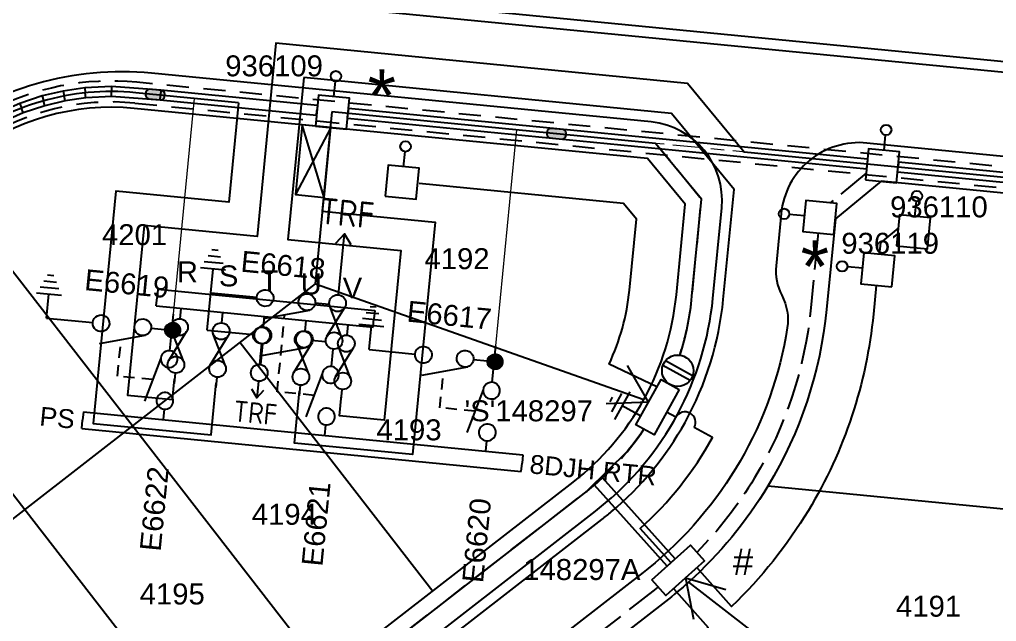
# Model space of a CAD drawing. Header units: metres. Extents: x 292331 to 292798, y 6234101 to 6234674.
# Drawn here: x 292516.1 to 292609.4, y 6234527.4 to 6234584.8 of the extents above; entities that cross this region are included whole.
import ezdxf
from ezdxf.enums import TextEntityAlignment as Align

# ---------------------------------------------------------------- set-up
doc = ezdxf.new("R2010")
doc.units = ezdxf.units.M
doc.header["$LTSCALE"] = 0.7
for name, pattern in [('A', [0]), ('Cable Exist OH', [1, 1, 0]), ('Cable Exist UG', [8.2, 4, -1.2, 1.8, -1.2]), ('CENTERX2', [101.6, 63.5, -12.7, 12.7, -12.7]), ('Dash', [5, 3, -2]), ('IE Trench LV', [6.5, 5, -1.5])]:
    doc.linetypes.add(name, pattern=pattern)
doc.layers.get('0').update_dxf_attribs({"color": 6})
for name, color, linetype in [('_User Miscellaneous1', 3, 'Continuous'), ('_User Miscellaneous4', 7, 'Continuous'), ('_User Miscellaneous7', 150, 'Continuous'), ('_User Miscellaneous8', 7, 'Continuous'), ('_User_HV_Exist', 7, 'Continuous'), ('Cadastre Developer_SP_NEW', 4, 'Continuous'), ('Cadastre Easements_SP_EXT', 4, 'Continuous'), ('Cadastre Roads_SP_NEW', 8, 'Continuous'), ('Duct_SP_NEW', 2, 'Continuous'), ('Equip_HV_NEW', 1, 'Continuous'), ('Equip_LV_MOD', 5, 'Continuous'), ('Equip_LV_NEW', 5, 'Continuous'), ('Equip_SP_HV_NEW', 7, 'Continuous'), ('Mains_HV_NEW_U97', 2, 'Continuous'), ('Mains_LV_NEW_R6', 2, 'Continuous'), ('Mains_LV_NEW_R94', 2, 'Continuous'), ('Mains_LV_NEW_T84', 2, 'Continuous'), ('Services_SP_NEW_UG', 2, 'Continuous'), ('Sub_LV_EXT', 5, 'Continuous'), ('Sub_SP_NEW', 2, 'Continuous'), ('SupportsUG_SP_LV_NEW', 2, 'Continuous'), ('SupportsUG_SP_LV_SL_NEW', 2, 'Continuous'), ('Trench_SP_NEW', 2, 'Continuous'), ('UG_Details_SP_MISC', 7, 'Continuous')]:
    doc.layers.add(name, color=color, linetype=linetype)
doc.layers.add('_User Miscellaneous5', color=7, linetype='Continuous', lineweight=35)
doc.layers.add('_User Notes', color=7, linetype='Continuous', plot=False)
doc.styles.add('ARIAL', font='arial.ttf', dxfattribs={"height": 2})
doc.styles.add('iecARIAL', font='arial.ttf', dxfattribs={"height": 2})
doc.styles.add('IESYMBOL1', font='isocp.shx')
doc.styles.add('POLE_LABEL', font='arial.ttf')
doc.styles.add('SL_LABEL', font='arial.ttf')
doc.styles.get("Standard").update_dxf_attribs({"font": 'arial.ttf'})
doc.styles.add('style1', font='iso3098b.shx')
doc.styles.add('SWG_LABEL', font='arial.ttf')
doc.styles.add('SWITCH_LABEL', font='arial.ttf', dxfattribs={"height": 2.5})
doc.linetypes.add('Cable 1', pattern='A,10,-0.1,["//",style1,S=2.5,R=0,X=0.35,Y=-1.25],-5', length=15.1)
doc.linetypes.add('Cable New UG', pattern='A,8,-1,["x",style1,S=3.5,R=0,X=0.35,Y=-1],-3.5', length=12.5)
doc.linetypes.add('Cable Z', pattern='A,8,-1,["Z",Standard,S=2.5,R=0,X=0.35,Y=-1.25],-3.5', length=12.5)

# ---------------------------------------------------------------- blocks, each defined once
blk = doc.blocks.new('*U115')
at = {"layer": '_User Miscellaneous7', "lineweight": -3}
blk.add_lwpolyline([(3.541, -3.027), (3.541, -1.577)], dxfattribs=at)
blk.add_lwpolyline([(2.056, -5.997), (5.026, -5.997), (5.026, -3.027), (2.056, -3.027)], close=True, dxfattribs=at)
blk.add_circle((3.541, -1.077), 0.5, dxfattribs=at)
at = {"layer": '_User Miscellaneous8', "color": 2, "lineweight": -3}
blk.add_lwpolyline([(-1.485, 0), (1.485, 0), (1.485, 2.97), (-1.485, 2.97)], close=True, dxfattribs=at)
at = {"style": 'POLE_LABEL', "flags": 9}
blk.add_attdef('STRUCTURE_PLANT_NUMBER', text='', height=0.2, dxfattribs=at).set_placement((1.641, 1.727), align=Align.MIDDLE_LEFT)
for tag, flags, p in [('STREET_CODE', 9, (1.641, 1.485)), ('OWNED_BY', 9, (1.641, 1.085)), ('OPERATED_BY', 9, (1.641, 0.885)), ('COLUMN_TYPE', 9, (1.641, 1.285)), ('STATE', 9, (1.641, 0.485)), ('USAGE', 9, (1.641, 0.285)), ('MAINTAINED_BY', 9, (1.641, 0.685)), ('LEGEND', 9, (1.641, 0.085)), ('SUBURB', 9, (1.641, -0.315)), ('STREETNAME', 9, (1.641, -0.515)), ('PARENT', 9, (1.641, -0.115)), ('LOCATION', 9, (1.641, -0.715)), ('NOTES', 9, (1.641, -0.915)), ('Z', 1, (1.641, -1.315)), ('LABEL_ALIGNMENT', 9, (1.641, -1.115))]:
    blk.add_attdef(tag, text='', height=0.2, dxfattribs=dict(flags=flags)).set_placement(p, align=Align.MIDDLE_LEFT)
at = {"layer": '_User Miscellaneous5', "style": 'ARIAL', "flags": 8}
blk.add_attdef('ASSET_NUM', text='', height=2, dxfattribs=at).set_placement((2, 3.485), align=Align.MIDDLE_LEFT)
blk = doc.blocks.new('*U80')
at = {"layer": '_User Miscellaneous8', "color": 2}
blk.add_line((0, 0), (0, 1.45), dxfattribs=at)
blk.add_circle((0, 1.95), 0.5, dxfattribs=at)
for tag, p, flags in [('Z', (0, 0), 1), ('OPERATED_BY', (0, -9.607), 9)]:
    blk.add_attdef(tag, p, '', height=0.2, dxfattribs=dict(flags=flags))
at = {"style": 'SL_LABEL', "flags": 9}
blk.add_attdef('STREET_CODE', text='', height=0.2, dxfattribs=at).set_placement((0, -0.2), align=Align.MIDDLE_LEFT)
at = {"flags": 9}
for tag, p in [('CONSTRUCTED_VOLTAGE', (0, -0.4)), ('CONTROL_TYPE', (0, -0.6)), ('LANTERN_PURPOSE', (0, -0.8)), ('LANTERN_TYPE', (0, -1)), ('OPERATING_VOLTAGE', (0, -1.4)), ('ORIENTATION', (0, -1.6)), ('OWNED_BY', (0, -1.8)), ('NO_PHASES', (0, -1.2)), ('STATE', (0, -2)), ('CEXIST', (0, -2.4)), ('CNEW', (0, -2.6)), ('CNUMBER', (0, -2.8)), ('USAGE', (0, -2.2)), ('CREMOVE', (0, -3)), ('CREPLACE', (0, -3.2)), ('LKINGHEIGHT', (0, -3.4)), ('LBRACKET', (0, -3.6)), ('LBRACKETVOCAB', (0, -3.8)), ('LCATEGORY', (0, -4)), ('LCHARGE1', (0, -4.2)), ('LCHARGE1PERCENT', (0, -4.4)), ('LCHARGE2', (0, -4.6)), ('LCHARGE2PERCENT', (0, -4.8)), ('LCHARGE3', (0, -5)), ('LCHARGE3PERCENT', (0, -5.2)), ('LEXIST', (0, -5.4)), ('LLAMP', (0, -5.6)), ('LLAMPVOCAB', (0, -5.8)), ('LMAST', (0, -6)), ('LMASTVOCAB', (0, -6.2)), ('LNEW', (0, -6.4)), ('LANTNUMBER', (0, -6.6)), ('LOUTREACH', (0, -7)), ('LOUTREACHVOCAB', (0, -7.2)), ('LRATECODE', (0, -7.4)), ('LREMOVE', (0, -7.6)), ('LREPLACE', (0, -7.8)), ('LTYPE', (0, -8)), ('LTYPEVOCAB', (0, -8.2)), ('LEGEND', (0, -8.4)), ('SUBURB', (0, -8.6)), ('STREETNAME', (0, -8.8)), ('LOCATION', (0, -9)), ('NOTES', (0, -9.2)), ('MAINTAINED_BY', (0, -9.863))]:
    blk.add_attdef(tag, text='', height=0.2, dxfattribs=at).set_placement(p, align=Align.MIDDLE_LEFT)
at = {"layer": '_User Notes', "style": 'SL_LABEL', "flags": 8}
blk.add_attdef('ASSET_NUM', text='', height=2.5, dxfattribs=at).set_placement((2, 2), align=Align.MIDDLE_LEFT)
at = {"layer": '_User Notes', "flags": 8}
blk.add_attdef('LNUMBER', text='', height=2.5, dxfattribs=at).set_placement((1.2, -2.8), align=Align.MIDDLE_LEFT)
blk = doc.blocks.new('*U113')
at = {"layer": '_User Miscellaneous7', "lineweight": -3}
blk.add_lwpolyline([(7.265, -3.054), (7.265, -1.604)], dxfattribs=at)
blk.add_lwpolyline([(5.78, -6.024), (8.75, -6.024), (8.75, -3.054), (5.78, -3.054)], close=True, dxfattribs=at)
blk.add_circle((7.265, -1.104), 0.5, dxfattribs=at)
at = {"layer": '_User Miscellaneous8', "color": 2, "lineweight": -3}
blk.add_lwpolyline([(-1.485, 0), (1.485, 0), (1.485, 2.97), (-1.485, 2.97)], close=True, dxfattribs=at)
at = {"style": 'POLE_LABEL', "flags": 9}
blk.add_attdef('STRUCTURE_PLANT_NUMBER', text='', height=0.2, dxfattribs=at).set_placement((1.641, 1.727), align=Align.MIDDLE_LEFT)
for tag, flags, p in [('STREET_CODE', 9, (1.641, 1.485)), ('OWNED_BY', 9, (1.641, 1.085)), ('OPERATED_BY', 9, (1.641, 0.885)), ('COLUMN_TYPE', 9, (1.641, 1.285)), ('STATE', 9, (1.641, 0.485)), ('USAGE', 9, (1.641, 0.285)), ('MAINTAINED_BY', 9, (1.641, 0.685)), ('LEGEND', 9, (1.641, 0.085)), ('SUBURB', 9, (1.641, -0.315)), ('STREETNAME', 9, (1.641, -0.515)), ('PARENT', 9, (1.641, -0.115)), ('LOCATION', 9, (1.641, -0.715)), ('NOTES', 9, (1.641, -0.915)), ('Z', 1, (1.641, -1.315)), ('LABEL_ALIGNMENT', 9, (1.641, -1.115))]:
    blk.add_attdef(tag, text='', height=0.2, dxfattribs=dict(flags=flags)).set_placement(p, align=Align.MIDDLE_LEFT)
at = {"layer": '_User Miscellaneous5', "style": 'ARIAL', "flags": 8}
blk.add_attdef('ASSET_NUM', text='', height=2, dxfattribs=at).set_placement((2, 3.485), align=Align.MIDDLE_LEFT)
blk = doc.blocks.new('*U104')
for p, q in [((-1.6, 0), (-1.6, 42.15)), ((-1.6, 42.15), (-0.8, 42.15)), ((0, 42.15), (-0.8, 42.15)), ((0, 0), (0, 42.15)), ((-1.6, 0), (-0.8, 0)), ((0, 0), (-0.8, 0))]:
    blk.add_line(p, q)
at = {"style": 'ARIAL'}
blk.add_attdef('SWG_TYPE', text='', height=1.8, rotation=90, dxfattribs=at).set_placement((-0.8, 42.895), align=Align.MIDDLE_LEFT)
blk.add_attdef('SUB_TYPE', text='', height=1.8, rotation=90, dxfattribs=at).set_placement((-0.8, -0.757), align=Align.MIDDLE_RIGHT)
blk = doc.blocks.new('*U92')
at = {"layer": 'Services_SP_NEW_UG', "color": 2, "flags": 128}
for points in [[(0, 0), (-2.376, 3.26)], [(0, 0), (1.81, 3.605)]]:
    blk.add_lwpolyline(points, dxfattribs=at)
blk = doc.blocks.new('*U93')
at = {"layer": 'Services_SP_NEW_UG', "color": 2, "flags": 128}
for points in [[(0, 0), (-0.573, -3.993)], [(0, 0), (3.287, -2.338)]]:
    blk.add_lwpolyline(points, dxfattribs=at)
blk = doc.blocks.new('SWG_SIE_ES_NEW')
for p, q in [((-6.103, 0.747), (-1.804, 1.966)), ((2.223, -2.29), (4.623, -2.285)), ((2.524, -2.89), (4.324, -2.886)), ((2.826, -3.489), (4.026, -3.486)), ((3.127, -4.088), (3.727, -4.087))]:
    blk.add_line(p, q)
at = {"const_width": 0.8, "flags": 128}
blk.add_lwpolyline([(-9.091, -0.021, 1), (-8.291, -0.021, 1)], format="xyb", close=True, dxfattribs=at)
for points in [[(-5.789, -0.821, -1), (-5.793, 0.779, -1)], [(-1.789, -0.813, -1), (-1.793, 0.787, -1)]]:
    blk.add_lwpolyline(points, format="xyb", close=True)
for points in [[(-6.591, -0.023), (-7.891, -0.023)], [(3.423, -0.012), (-0.991, -0.012)], [(3.423, -0.012), (3.423, -2.288)]]:
    blk.add_lwpolyline(points)
at = {"flags": 1}
blk.add_attdef('Z', (0, 0), '', height=0.2, dxfattribs=at)
at = {"style": 'SWITCH_LABEL', "flags": 9}
blk.add_attdef('STREET_CODE', text='', height=0.2, dxfattribs=at).set_placement((0, -0.2), align=Align.MIDDLE_LEFT)
at = {"flags": 9}
for tag, p in [('ORIENTATION', (0, -0.4)), ('SUBURB', (0, -1)), ('USAGE', (0, -0.8)), ('PARENT', (0, -0.6)), ('STREETNAME', (0, -1.2)), ('LOCATION', (0, -1.4)), ('NOTES', (0, -1.6))]:
    blk.add_attdef(tag, text='', height=0.2, dxfattribs=at).set_placement(p, align=Align.MIDDLE_LEFT)
at = {"style": 'ARIAL', "flags": 8}
blk.add_attdef('ASSET_NUM', text='', height=2, dxfattribs=at).set_placement((-1.812, -3.151), align=Align.MIDDLE_CENTER)
blk = doc.blocks.new('SWG_SIE_TRF_NOES_NEW')
for p, q in [((7.008, 0.801), (2.793, 1.949)), ((14.679, 0), (20.536, -0.004))]:
    blk.add_line(p, q)
for points in [[(2.2, 0.011), (1.2, 0.011)], [(19.536, -0.753), (20.536, -0.004), (19.536, 0.747)], [(7.8, 0), (9.453, 0)]]:
    blk.add_lwpolyline(points)
for points in [[(2.998, -0.79, 1), (3.002, 0.81, 1)], [(6.998, -0.798, 1), (7.002, 0.801, 1)]]:
    blk.add_lwpolyline(points, format="xyb", close=True)
at = {"flags": 1}
blk.add_attdef('Z', (0, 0), '', height=0.2, dxfattribs=at)
at = {"style": 'SWITCH_LABEL', "flags": 9}
blk.add_attdef('STREET_CODE', text='', height=0.2, dxfattribs=at).set_placement((0, -0.2), align=Align.MIDDLE_LEFT)
at = {"flags": 9}
for tag, p in [('ORIENTATION', (0, -0.4)), ('SUBURB', (0, -1)), ('USAGE', (0, -0.8)), ('PARENT', (0, -0.6)), ('STREETNAME', (0, -1.2)), ('LOCATION', (0, -1.4)), ('NOTES', (0, -1.6))]:
    blk.add_attdef(tag, text='', height=0.2, dxfattribs=at).set_placement(p, align=Align.MIDDLE_LEFT)
blk = doc.blocks.new('SWG_FUSE_NEW')
for points in [[(4.04, 0.726), (1.156, -0.717)], [(4.049, -0.707), (1.156, 0.717)]]:
    blk.add_lwpolyline(points)
for centre in [(0.8, 0), (4.4, 0.011)]:
    blk.add_circle(centre, 0.8)
at = {"style": 'SWITCH_LABEL', "flags": 8}
blk.add_attdef('ASSET_NUM', text='', height=2.5, rotation=179.95437, dxfattribs=at).set_placement((-2.4, 0), align=Align.MIDDLE_LEFT)
for tag, p, flags in [('Z', (0, 0), 1), ('ORIENTATION', (0.04, -4.4), 9), ('USAGE', (0.04, -5.4), 9)]:
    blk.add_attdef(tag, p, '', height=0.2, dxfattribs=dict(flags=flags))
at = {"flags": 9}
for tag, p in [('PARENT', (0, -1.6)), ('SUBURB', (0, -2.2)), ('STREETNAME', (0, -2.4))]:
    blk.add_attdef(tag, text='', height=0.2, dxfattribs=at).set_placement(p, align=Align.MIDDLE_LEFT)
blk = doc.blocks.new('*U73')
at = {"linetype": 'CENTERX2'}
blk.add_blockref('SWG_SIE_TRF_NOES_NEW', (0, 0), dxfattribs=at)
at = {"linetype": 'CENTERX2', "rotation": 180}
blk.add_blockref('SWG_FUSE_NEW', (14.679, 0), dxfattribs=at)
at = {"style": 'IESYMBOL1'}
blk.add_text('TRF', height=2.5, rotation=270.01744, dxfattribs=at).set_placement((22.515, -0.055), align=Align.MIDDLE_CENTER)
blk = doc.blocks.new('SWG_SIE_SU_NEW')
blk.add_line((5.808, 0.79), (1.594, 1.938))
at = {"linetype": 'A', "lineweight": 0}
for p, q in [((7.981, 0.347), (7.98, -0.368)), ((8.18, -0.584), (8.181, 0.562)), ((8.381, 0.659), (8.379, -0.682)), ((8.579, -0.712), (8.581, 0.688)), ((8.781, 0.659), (8.779, -0.683)), ((8.98, -0.588), (8.981, 0.564)), ((9.181, 0.351), (9.18, -0.376))]:
    blk.add_line(p, q, dxfattribs=at)
at = {"linetype": 'Dash', "ltscale": 0.5}
blk.add_lwpolyline([(3.701, 1.364), (3.701, 4.733), (7.222, 4.733)], dxfattribs=at)
for points in [[(1, 0), (0, 0)], [(6.6, -0.012), (10.1, -0.012)]]:
    blk.add_lwpolyline(points)
for points in [[(1.798, -0.802, 1), (1.802, 0.798, 1)], [(5.798, -0.81, 1), (5.802, 0.79, 1)]]:
    blk.add_lwpolyline(points, format="xyb", close=True)
at = {"linetype": 'A', "lineweight": 0}
blk.add_circle((8.582, -0.012), 0.7, dxfattribs=at)
at = {"style": 'SWG_LABEL', "flags": 8}
blk.add_attdef('ASSET_NUM', text='', height=2, rotation=179.95437, dxfattribs=at).set_placement((-2.4, 0.012), align=Align.MIDDLE_LEFT)
at = {"flags": 1}
blk.add_attdef('Z', (0, 0), '', height=0.2, dxfattribs=at)
at = {"style": 'SWITCH_LABEL', "flags": 9}
blk.add_attdef('STREET_CODE', text='', height=0.2, dxfattribs=at).set_placement((0, 0), align=Align.MIDDLE_LEFT)
at = {"flags": 9}
for tag, p in [('ORIENTATION', (0, -0.2)), ('SUBURB', (0, -0.8)), ('STREETNAME', (0, -1)), ('USAGE', (0, -0.6)), ('PARENT', (0, -0.4)), ('OPERATED_BY', (-0.009, -1.841)), ('OWNED_BY', (-0.003, -1.619)), ('LOCATION', (0, -1.2)), ('NOTES', (0, -1.4)), ('MAINTAINED_BY', (-0.011, -2.048))]:
    blk.add_attdef(tag, text='', height=0.2, dxfattribs=at).set_placement(p, align=Align.MIDDLE_LEFT)
blk = doc.blocks.new('*U74')
for p, q in [((-6.103, 4.327), (-1.804, 5.547)), ((-6.103, 0.747), (-1.804, 1.966)), ((2.223, -2.29), (4.623, -2.285)), ((2.524, -2.89), (4.324, -2.886)), ((2.826, -3.489), (4.026, -3.486)), ((3.127, -4.088), (3.727, -4.087))]:
    blk.add_line(p, q)
at = {"linetype": 'Dash', "ltscale": 0.5, "flags": 128}
blk.add_lwpolyline([(-7.345, 8.776), (-3.811, 8.776), (-3.791, 1.399)], dxfattribs=at)
for points in [[(-5.789, 2.759, -1), (-5.793, 4.359, -1)], [(-1.789, 2.767, -1), (-1.793, 4.367, -1)], [(-5.789, -0.821, -1), (-5.793, 0.779, -1)], [(-1.789, -0.813, -1), (-1.793, 0.787, -1)]]:
    blk.add_lwpolyline(points, format="xyb", close=True)
for points in [[(-6.591, 3.558), (-7.891, 3.558)], [(3.423, 3.569), (-0.991, 3.569)], [(3.423, 3.569), (3.423, -0.012)], [(-6.591, -0.023), (-7.891, -0.023)], [(3.423, -0.012), (-0.991, -0.012)], [(3.423, -0.012), (3.423, -2.288)]]:
    blk.add_lwpolyline(points)
at = {"flags": 1}
blk.add_attdef('Z', (0, 0), '', height=0.2, dxfattribs=at)
at = {"style": 'SWITCH_LABEL', "flags": 9}
blk.add_attdef('STREET_CODE', text='', height=0.2, dxfattribs=at).set_placement((0, -0.2), align=Align.MIDDLE_LEFT)
at = {"flags": 9}
for tag, p in [('ORIENTATION', (0, -0.4)), ('SUBURB', (0, -1)), ('USAGE', (0, -0.8)), ('PARENT', (0, -0.6)), ('STREETNAME', (0, -1.2)), ('LOCATION', (0, -1.4)), ('NOTES', (0, -1.6))]:
    blk.add_attdef(tag, text='', height=0.2, dxfattribs=at).set_placement(p, align=Align.MIDDLE_LEFT)
at = {"style": 'ARIAL', "flags": 8}
blk.add_attdef('ASSET_NUM', text='', height=2, dxfattribs=at).set_placement((-1.812, -3.151), align=Align.MIDDLE_CENTER)
blk = doc.blocks.new('LV_UG_DFUSE_CLOSED_NEW')
for points in [[(1, 0), (0, 0)], [(5.04, 0.726), (2.156, -0.717)], [(5.049, -0.707), (2.156, 0.717)], [(6.2, 0.013), (7.2, 0.013)]]:
    blk.add_lwpolyline(points)
for centre in [(1.8, 0), (5.4, 0.011)]:
    blk.add_circle(centre, 0.8)
for tag, flags, p in [('ACTUAL_STATUS', 9, (1.5, 0)), ('OPERATED_BY', 9, (1.5, -0.6)), ('OWNED_BY', 9, (1.5, -1)), ('CONSTRUCTED_VOLTAGE', 9, (1.5, -0.2)), ('NO_PHASES', 9, (1.5, -0.4)), ('MAINTAINED_BY', 9, (1.5, -0.8)), ('OPERATING_VOLTAGE', 9, (1.5, -1.2)), ('ORIENTATION', 9, (1.5, -1.4)), ('STATE', 9, (1.5, -1.6)), ('SWITCH_TYPE', 9, (1.5, -1.8)), ('Z', 1, (1.5, -2.4)), ('USAGE', 9, (1.5, -2)), ('NOTES', 9, (1.5, -2.2))]:
    blk.add_attdef(tag, text='', height=0.2, dxfattribs=dict(flags=flags)).set_placement(p, align=Align.MIDDLE_LEFT)
blk = doc.blocks.new('Earth')
for p, q in [((0, -2.044), (0, 0)), ((-1.5, -2.044), (1.5, -2.044)), ((-1, -2.644), (1, -2.644)), ((-0.25, -3.244), (0.25, -3.244))]:
    blk.add_line(p, q)
blk = doc.blocks.new('*U72')
blk.add_wipeout([(-1.056, -0.443), (-1.18, -0.584), (-1.286, -0.739), (-1.371, -0.906), (-1.435, -1.083), (-1.476, -1.266), (-1.493, -1.453), (-1.487, -1.64), (-1.458, -1.826), (-1.406, -2.006), (-1.331, -2.178), (-1.236, -2.339), (-1.121, -2.488), (-0.988, -2.62), (-0.84, -2.735), (-0.679, -2.831), (-0.506, -2.906), (-0.326, -2.958), (-0.141, -2.987), (0.047, -2.993), (0.233, -2.976), (0.416, -2.935), (0.593, -2.871), (0.76, -2.786), (0.915, -2.681), (1.056, -2.557), (1.18, -2.416), (1.286, -2.261), (1.371, -2.094), (1.435, -1.917), (1.476, -1.734), (1.493, -1.547), (1.487, -1.36), (1.458, -1.174), (1.406, -0.994), (1.331, -0.822), (1.236, -0.661), (1.121, -0.512), (0.988, -0.38), (0.84, -0.265), (0.679, -0.169), (0.506, -0.094), (0.326, -0.042), (0.141, -0.013), (-0.047, -0.007), (-0.233, -0.024), (-0.416, -0.065), (-0.593, -0.129), (-0.76, -0.214), (-0.915, -0.319)])
for p, q in [((-1.479, -1.25), (1.479, -1.25)), ((-1.479, -1.75), (1.479, -1.75))]:
    blk.add_line(p, q)
blk.add_circle((0, -1.5), 1.5)
for tag, flags, p in [('ACTUAL_STATUS', 9, (1.5, 0)), ('OPERATING_VOLTAGE', 9, (1.5, -0.6)), ('ORIENTATION', 9, (1.5, -0.8)), ('STATE', 9, (1.5, -1)), ('CONSTRUCTED_VOLTAGE', 9, (1.5, -0.2)), ('NO_PHASES', 9, (1.5, -0.4)), ('SWITCH_TYPE', 9, (1.5, -1.2)), ('OWNED_BY', 9, (1.5, -1.8)), ('USAGE', 9, (1.5, -1.4)), ('NOTES', 9, (1.5, -1.6)), ('TYPE', 9, (1.5, -2.6)), ('Z', 1, (1.5, -2.8)), ('OPERATED_BY', 9, (1.5, -2)), ('MAINTAINED_BY', 9, (1.5, -2.2)), ('NUMBER_OF_PHASES', 9, (1.5, -2.4))]:
    blk.add_attdef(tag, text='', height=0.2, dxfattribs=dict(flags=flags)).set_placement(p, align=Align.MIDDLE_LEFT)
blk = doc.blocks.new('*U114')
at = {"layer": '_User Miscellaneous7', "lineweight": -3}
blk.add_lwpolyline([(-4.44, -3.035), (-4.44, -1.585)], dxfattribs=at)
blk.add_lwpolyline([(-5.925, -6.005), (-2.955, -6.005), (-2.955, -3.035), (-5.925, -3.035)], close=True, dxfattribs=at)
blk.add_circle((-4.44, -1.085), 0.5, dxfattribs=at)
at = {"layer": '_User Miscellaneous8', "color": 2, "lineweight": -3}
blk.add_lwpolyline([(-1.485, 0), (1.485, 0), (1.485, 2.97), (-1.485, 2.97)], close=True, dxfattribs=at)
at = {"style": 'POLE_LABEL', "flags": 9}
blk.add_attdef('STRUCTURE_PLANT_NUMBER', text='', height=0.2, dxfattribs=at).set_placement((1.641, 1.727), align=Align.MIDDLE_LEFT)
for tag, flags, p in [('STREET_CODE', 9, (1.641, 1.485)), ('OWNED_BY', 9, (1.641, 1.085)), ('OPERATED_BY', 9, (1.641, 0.885)), ('COLUMN_TYPE', 9, (1.641, 1.285)), ('STATE', 9, (1.641, 0.485)), ('USAGE', 9, (1.641, 0.285)), ('MAINTAINED_BY', 9, (1.641, 0.685)), ('LEGEND', 9, (1.641, 0.085)), ('SUBURB', 9, (1.641, -0.315)), ('STREETNAME', 9, (1.641, -0.515)), ('PARENT', 9, (1.641, -0.115)), ('LOCATION', 9, (1.641, -0.715)), ('NOTES', 9, (1.641, -0.915)), ('Z', 1, (1.641, -1.315)), ('LABEL_ALIGNMENT', 9, (1.641, -1.115))]:
    blk.add_attdef(tag, text='', height=0.2, dxfattribs=dict(flags=flags)).set_placement(p, align=Align.MIDDLE_LEFT)
at = {"layer": '_User Miscellaneous5', "style": 'ARIAL', "flags": 8}
blk.add_attdef('ASSET_NUM', text='', height=2, dxfattribs=at).set_placement((2, 3.485), align=Align.MIDDLE_LEFT)
blk = doc.blocks.new('*U105')
at = {"lineweight": -3}
blk.add_lwpolyline([(-2.475, 2.49), (2.475, 2.49), (2.475, 0.51), (-2.475, 0.51)], close=True, dxfattribs=at)
for tag, flags, p in [('STREET_CODE', 9, (1.5, 3.5)), ('OWNED_BY', 9, (1.5, 3.3)), ('OPERATED_BY', 9, (1.5, 3.1)), ('STATE', 9, (1.5, 2.7)), ('MAINTAINED_BY', 9, (1.5, 2.9)), ('SUPPORT_TYPE', 9, (1.5, 2.5)), ('USAGE', 9, (1.5, 2.3)), ('LEGEND', 9, (1.5, 2.1)), ('PARENT', 9, (1.5, 1.9)), ('Z', 1, (1.5, 0.9)), ('SUBURB', 9, (1.5, 1.7)), ('STREETNAME', 9, (1.5, 1.5)), ('LOCATION', 9, (1.5, 1.3)), ('NOTES', 9, (1.5, 1.1))]:
    blk.add_attdef(tag, text='', height=0.2, dxfattribs=dict(flags=flags)).set_placement(p, align=Align.MIDDLE_LEFT)
at = {"layer": '_User Miscellaneous4', "style": 'ARIAL', "flags": 8}
blk.add_attdef('ASSET_NUM', text='', height=2, dxfattribs=at).set_placement((2, 5.5), align=Align.MIDDLE_LEFT)
blk = doc.blocks.new('*U102')
for p, q in [((-1.2, 1.375), (5.5, -1.375)), ((5.5, 1.375), (-1.2, -1.375))]:
    blk.add_line(p, q)
blk.add_lwpolyline([(-1.2, -1.375), (5.5, -1.375), (5.5, 1.375), (-1.2, 1.375)], close=True)
for tag, height, flags, p in [('ASSET_NUM', 3, 8, (5.84, 2.545)), ('STREET_CODE', 0.2, 9, (5.34, 0.545)), ('OPERATING_VOLTAGE', 0.2, 9, (5.34, 0.145)), ('ORIENTATION', 0.2, 9, (5.34, -0.055)), ('NO_PHASES', 0.2, 9, (5.34, 0.345)), ('OWNED_BY', 0.2, 9, (5.34, -0.255)), ('OPERATED_BY', 0.2, 9, (5.34, -0.455)), ('CONSTRUCTED_VOLTAGE', 0.2, 9, (5.34, -0.855)), ('MAINTAINED_BY', 0.2, 9, (5.34, -0.655)), ('SECONDARY_VOLTAGE', 0.2, 9, (5.34, -1.055)), ('STATE', 0.2, 9, (5.34, -1.255)), ('SUBSTATION_TYPE', 0.2, 9, (5.34, -1.655)), ('USAGE', 0.2, 9, (5.34, -1.855)), ('PARENT', 0.2, 9, (5.34, -1.455)), ('SUBURB', 0.2, 9, (5.34, -2.255)), ('STREETNAME', 0.2, 9, (5.34, -2.455)), ('LEGEND', 0.2, 9, (5.34, -2.055)), ('LOCATION', 0.2, 9, (5.34, -2.655)), ('NOTES', 0.2, 9, (5.34, -2.855)), ('Z', 0.2, 1, (5.34, -3.055))]:
    blk.add_attdef(tag, text='', height=height, dxfattribs=dict(flags=flags)).set_placement(p, align=Align.MIDDLE_LEFT)
blk = doc.blocks.new('HV_STJ_NEW')
blk.add_hatch(color=256).paths.add_polyline_path([(0.878, 0, 0.543383), (0.586, 0.451), (-0.586, 0.451, 0.543383), (-0.878, 0, 0.543383), (-0.586, -0.451), (0.586, -0.451, 0.543383)])
blk.add_lwpolyline([(-0.906, 0.131), (-0.906, -0.131, 0.414214), (-0.586, -0.451), (0.586, -0.451, 0.414214), (0.906, -0.131), (0.906, 0.131, 0.414214), (0.586, 0.451), (-0.586, 0.451, 0.414214)], format="xyb", close=True)
for tag, flags, p in [('ORIENTATION', 9, (1.5, 0)), ('OWNED_BY', 9, (1.5, -0.8)), ('OPERATED_BY', 9, (1.5, -1)), ('USAGE', 9, (1.5, -0.2)), ('LEGEND', 9, (1.5, -0.4)), ('NOTES', 9, (1.5, -0.6)), ('TYPE', 9, (1.5, -1.4)), ('OPERATING_VOLTAGE', 9, (1.5, -1.6)), ('CONSTRUCTED_VOLTAGE', 9, (1.5, -1.8)), ('MAINTAINED_BY', 9, (1.5, -1.2)), ('Z', 1, (1.5, -2.2)), ('NUMBER_OF_PHASES', 9, (1.5, -2))]:
    blk.add_attdef(tag, text='', height=0.2, dxfattribs=dict(flags=flags)).set_placement(p, align=Align.MIDDLE_LEFT)
blk = doc.blocks.new('TX_LINK_NEW')
h = blk.add_hatch(color=256)
edge = h.paths.add_edge_path()
edge.add_line((2.598, 0.05), (4.601, 0.05))
edge.add_arc((5.4, 0.011), 0.8, 177.23529, 184.40267)
edge.add_line((4.602, -0.05), (2.598, -0.05))
edge.add_arc((1.8, 0), 0.8, 356.41668, 363.58332)
blk.add_line((7.2, 0.013), (7.798, 0.013))
for points in [[(1, 0), (0, 0)], [(2.598, 0.05), (4.601, 0.05)], [(6.2, 0.013), (7.2, 0.013)], [(6.998, -0.587), (7.798, 0.013), (6.998, 0.613)], [(2.598, -0.05), (4.602, -0.05)]]:
    blk.add_lwpolyline(points)
for centre in [(1.8, 0), (5.4, 0.011)]:
    blk.add_circle(centre, 0.8)
for centre, start, end in [((1.8, 0), 356.41668, 3.58332), ((5.4, 0.011), 177.23529, 184.40267)]:
    blk.add_arc(centre, 0.8, start, end)
at = {"style": 'IESYMBOL1'}
blk.add_text('TRF', height=2, rotation=90, dxfattribs=at).set_placement((9.238, 0.013), align=Align.MIDDLE_CENTER)
at = {"flags": 1}
blk.add_attdef('Z', (0, 0), '', height=0.2, dxfattribs=at)
at = {"layer": 'Sub_LV_EXT', "flags": 1}
for tag, p in [('ORIENTATION', (2.14, -1.527)), ('USAGE', (2.14, -1.142)), ('NOTES', (2.14, -3.066))]:
    blk.add_attdef(tag, p, '', height=0.2, dxfattribs=at)

msp = doc.modelspace()

# ---------------------------------------------------------------- linework, layer by layer
at = {"layer": '_User_HV_Exist', "color": 7, "linetype": 'Cable Exist UG', "lineweight": 0, "flags": 128}
msp.add_lwpolyline([(292529.156, 6234577.63), (292527.247, 6234577.816, 0.13286), (292514.888, 6234575.735)], format="xyb", dxfattribs=at)
msp.add_lwpolyline([(292587.019, 6234571.982), (292576.855, 6234572.974), (292567.402, 6234573.897)], dxfattribs=at)
at = {"layer": 'Cadastre Developer_SP_NEW', "flags": 128}
msp.add_lwpolyline([(292747.582, 6234558.221, 0.173782), (292724.604, 6234569.598), (292520.461, 6234589.531), (292515.029, 6234593.647), (292499.836, 6234632.683, 0.414213), (292486.89, 6234638.375), (292422.589, 6234613.348, 0.414213), (292416.897, 6234600.402), (292430.116, 6234566.436, 0.039296), (292437.28, 6234551.596), (292438.821, 6234548.955, 0.019621), (292443.249, 6234542.009), (292443.069, 6234534.343, 0.41715), (292441.219, 6234520.251), (292559.651, 6234367.619)], format="xyb", dxfattribs=at)
for points in [[(292568.979, 6234540.655, 0.101616), (292575.732, 6234548.538, 0.102489), (292578.84, 6234558.532), (292579.684, 6234567.172), (292576.091, 6234571.542), (292527.101, 6234576.323, 0.191592), (292511.122, 6234571.706), (292508.537, 6234569.701), (292498.267, 6234561.731), (292455.603, 6234528.628), (292454.895, 6234523.015), (292486.773, 6234481.932), (292492.385, 6234481.224), (292545.319, 6234522.297)], [(292650.139, 6234564.314), (292598.385, 6234569.365), (292594.016, 6234565.773), (292593.172, 6234557.134, -0.111817), (292587.586, 6234540.277, -0.074288), (292580.015, 6234531.122, -0.017897), (292577.806, 6234529.279), (292569.158, 6234522.568), (292558.887, 6234514.599), (292547.036, 6234505.403), (292535.186, 6234496.208), (292521.755, 6234485.786), (292501.213, 6234469.847), (292500.505, 6234464.235), (292532.383, 6234423.152), (292537.995, 6234422.444), (292558.536, 6234438.383), (292617.791, 6234484.36), (292629.642, 6234493.556), (292634.126, 6234497.035, 0.111534), (292646.113, 6234511.596, 0.092589), (292650.486, 6234526.692), (292653.732, 6234559.944)]]:
    msp.add_lwpolyline(points, format="xyb", close=True, dxfattribs=at)
for points in [[(292494.536, 6234520.865), (292544.409, 6234559.563), (292545.866, 6234574.492)], [(292545.319, 6234522.297), (292508.537, 6234569.701)], [(292498.267, 6234561.731), (292535.049, 6234514.328)], [(292544.409, 6234559.563), (292575.732, 6234548.538)], [(292537.199, 6234553.968), (292555.59, 6234530.267)], [(292651.206, 6234534.067), (292587.586, 6234540.277)], [(292580.015, 6234531.122), (292604.558, 6234512.064)]]:
    msp.add_lwpolyline(points, dxfattribs=at)
at = {"layer": 'Cadastre Easements_SP_EXT', "color": 7, "linetype": 'Dash'}
for p, q in [((292671.646, 6234564.726), (292527.344, 6234578.812)), ((292527.15, 6234576.821), (292672.276, 6234562.655))]:
    msp.add_line(p, q, dxfattribs=at)
for radius, end in [(25, 117.93108), (23, 122.86987)]:
    msp.add_arc((292524.915, 6234553.93), radius, 84.42505, end, dxfattribs=at)
at = {"layer": 'Cadastre Roads_SP_NEW'}
for points in [[(292485.05, 6234478.444, 0.414214), (292495.573, 6234477.116), (292499.523, 6234480.181, 0.149011), (292501.206, 6234482.562, -0.149011), (292502.888, 6234484.943), (292571.123, 6234537.889), (292571.512, 6234538.196, 0.201868), (292582.324, 6234558.192), (292583.167, 6234566.832, 0.414213), (292576.431, 6234575.025), (292528.747, 6234579.679, 0.191592), (292507.939, 6234573.667), (292454.643, 6234532.312, 0.414214), (292453.05, 6234519.685)], [(292597.033, 6234573.014, 0.414214), (292588.84, 6234566.278), (292588.354, 6234561.302, 0.146602), (292588.907, 6234558.485, -0.161293), (292589.424, 6234555.384, -0.187004), (292576.143, 6234532.424), (292575.662, 6234532.045), (292499.067, 6234472.613, 0.414214), (292497.74, 6234462.089), (292530.66, 6234419.663, 0.414214), (292541.183, 6234418.336), (292545.133, 6234421.401, 0.149011), (292546.815, 6234423.782, -0.149011), (292548.498, 6234426.163), (292636.27, 6234494.269), (292636.872, 6234494.744, 0.201951), (292653.969, 6234526.352), (292657.215, 6234559.604), (292657.215, 6234559.604, 0.414214), (292650.479, 6234567.797)]]:
    msp.add_lwpolyline(points, format="xyb", close=True, dxfattribs=at)
at = {"layer": 'Duct_SP_NEW'}
for p, q in [((292571.012, 6234540.375), (292571.399, 6234540.723)), ((292571.786, 6234541.07), (292571.399, 6234540.723)), ((292578.738, 6234533.323), (292571.786, 6234541.07)), ((292577.964, 6234532.628), (292571.012, 6234540.375)), ((292578.738, 6234533.323), (292578.351, 6234532.975)), ((292577.964, 6234532.628), (292578.351, 6234532.975))]:
    msp.add_line(p, q, dxfattribs=at)
at = {"layer": 'Equip_LV_MOD'}
for p, q in [((292529.343, 6234559.059), (292529.265, 6234558.263)), ((292529.343, 6234559.059), (292550.044, 6234557.039)), ((292529.187, 6234557.467), (292529.265, 6234558.263)), ((292529.187, 6234557.467), (292549.889, 6234555.446)), ((292550.044, 6234557.039), (292549.967, 6234556.243)), ((292549.889, 6234555.446), (292549.967, 6234556.243))]:
    msp.add_line(p, q, dxfattribs=at)
at = {"layer": 'Mains_HV_NEW_U97', "color": 2, "linetype": 'Cable 1', "lineweight": 0, "flags": 128}
for points in [[(292530.838, 6234556.673), (292532.848, 6234577.27), (292529.156, 6234577.63)], [(292561.613, 6234553.664), (292563.624, 6234574.266), (292567.402, 6234573.897)]]:
    msp.add_lwpolyline(points, dxfattribs=at)
at = {"layer": 'Mains_LV_NEW_R6', "color": 2, "linetype": 'Cable Z', "flags": 128}
for points in [[(292576.986, 6234549.751), (292572.411, 6234551.918, 0.086512), (292574.362, 6234558.97), (292575.024, 6234565.754), (292573.799, 6234567.244), (292554.297, 6234569.148)], [(292597.917, 6234559.424), (292597.651, 6234556.696, -0.111817), (292591.439, 6234537.953, -0.06589), (292584.116, 6234528.79), (292580.786, 6234532.5)], [(292578.554, 6234530.497), (292581.883, 6234526.786, -0.009471), (292580.565, 6234525.723), (292573.09, 6234519.923)]]:
    msp.add_lwpolyline(points, format="xyb", dxfattribs=at)
msp.add_lwpolyline([(292600.013, 6234564.878), (292598.313, 6234563.481), (292598.206, 6234562.38)], dxfattribs=at)
at = {"layer": 'Mains_LV_NEW_R94', "color": 2, "linetype": 'Cable 1', "flags": 128}
msp.add_lwpolyline([(292578.793, 6234546.842), (292577.91, 6234547.331)], dxfattribs=at)
msp.add_lwpolyline([(292578.332, 6234532.958), (292575.388, 6234536.242, 0.083743), (292582.292, 6234544.904), (292580.543, 6234545.873)], format="xyb", dxfattribs=at)
at = {"layer": 'Mains_LV_NEW_R94', "color": 2, "linetype": 'Cable 1'}
msp.add_arc((292579.668, 6234546.357), 1, 331.01792, 151.01792, dxfattribs=at)
at = {"layer": 'Mains_LV_NEW_T84', "color": 2, "linetype": 'Cable New UG', "flags": 128}
for points in [[(292655.285, 6234560.417), (292650.903, 6234565.746), (292585.3, 6234572.15), (292579.912, 6234578.704), (292540.619, 6234582.54), (292538.819, 6234564.101), (292528.04, 6234565.154), (292526.459, 6234548.95), (292530.73, 6234548.533), (292530.925, 6234550.524)], [(292574.166, 6234543.599), (292570.337, 6234539.811), (292537.923, 6234514.66)]]:
    msp.add_lwpolyline(points, dxfattribs=at)
at = {"layer": 'Mains_LV_NEW_T84', "color": 2, "linetype": 'Cable New UG'}
for points in [[(292543.272, 6234579.266), (292541.763, 6234563.814), (292552.526, 6234562.763), (292550.945, 6234546.56), (292546.673, 6234546.977), (292546.867, 6234548.967)], [(292537.05, 6234576.859), (292536.125, 6234567.379), (292525.346, 6234568.431), (292523.181, 6234546.256), (292534.433, 6234545.157), (292534.919, 6234550.134)], [(292545.966, 6234575.989), (292545.041, 6234566.508), (292555.804, 6234565.458), (292553.639, 6234543.283), (292542.387, 6234544.381), (292542.873, 6234549.357)]]:
    msp.add_lwpolyline(points, dxfattribs=at)
at = {"layer": 'Mains_LV_NEW_T84', "color": 2, "linetype": 'Cable New UG', "flags": 128}
for points in [[(292572.63, 6234537.821, 0.092058), (292579.668, 6234546.357, 0.102489), (292583.319, 6234558.095), (292584.343, 6234568.59), (292578.384, 6234575.839), (292543.272, 6234579.266)], [(292537.05, 6234576.859), (292527.247, 6234577.816, 0.191608), (292510.202, 6234572.891), (292507.618, 6234570.886), (292499.309, 6234564.439)], [(292579.179, 6234552.766, 0.052692), (292580.333, 6234558.387), (292581.237, 6234567.645), (292576.855, 6234572.974), (292545.966, 6234575.989)], [(292578.145, 6234550.031, 0.00012), (292578.15, 6234550.043)], [(292575.746, 6234545.701, -0.024095), (292574.166, 6234543.599), (292574.166, 6234543.599)], [(292548.072, 6234508.106), (292551.825, 6234511.017), (292546.676, 6234517.654), (292548.078, 6234518.742), (292571.737, 6234537.1, 0.009469), (292572.63, 6234537.821, 0.009469)]]:
    msp.add_lwpolyline(points, format="xyb", dxfattribs=at)
at = {"layer": 'Trench_SP_NEW', "linetype": 'IE Trench LV', "flags": 128}
for points in [[(292578.145, 6234550.031, 0.079604), (292580.333, 6234558.387), (292581.237, 6234567.645), (292576.855, 6234572.974)], [(292592.378, 6234564.441), (292591.679, 6234557.279, -0.111817), (292586.302, 6234541.052, -0.058326), (292580.79, 6234533.939)], [(292537.923, 6234514.66), (292546.239, 6234521.112), (292569.898, 6234539.47, 0.078734), (292575.746, 6234545.7)], [(292577.105, 6234530.634, -0.001786), (292576.887, 6234530.464), (292569.412, 6234524.664)]]:
    msp.add_lwpolyline(points, format="xyb", dxfattribs=at)
at = {"layer": 'Trench_SP_NEW', "linetype": 'IE Trench LV', "ltscale": 0.9, "flags": 128}
msp.add_lwpolyline([(292596.969, 6234570.143), (292593.527, 6234567.313)], dxfattribs=at)
at = {"layer": 'UG_Details_SP_MISC'}
for p, q in [((292520.315, 6234577.974), (292518.307, 6234577.502)), ((292522.375, 6234578.278), (292520.315, 6234577.974)), ((292520.315, 6234577.974), (292520.405, 6234577.502)), ((292524.92, 6234578.411), (292522.375, 6234578.278)), ((292522.375, 6234578.278), (292522.423, 6234577.8)), ((292524.92, 6234578.411), (292524.915, 6234577.93)), ((292529.642, 6234578.065), (292524.92, 6234578.411)), ((292529.642, 6234578.065), (292529.601, 6234577.587)), ((292544.581, 6234576.607), (292529.642, 6234578.065)), ((292518.307, 6234577.502), (292516.158, 6234576.791)), ((292518.307, 6234577.502), (292518.438, 6234577.039)), ((292518.569, 6234576.577), (292518.438, 6234577.039)), ((292520.495, 6234577.03), (292518.569, 6234576.577)), ((292520.495, 6234577.03), (292520.405, 6234577.502)), ((292522.471, 6234577.322), (292520.495, 6234577.03)), ((292522.471, 6234577.322), (292522.423, 6234577.8)), ((292524.91, 6234577.449), (292522.471, 6234577.322)), ((292524.91, 6234577.449), (292524.915, 6234577.93)), ((292529.56, 6234577.108), (292524.91, 6234577.449)), ((292529.56, 6234577.108), (292529.601, 6234577.587)), ((292544.487, 6234575.651), (292529.56, 6234577.108)), ((292516.158, 6234576.791), (292513.868, 6234575.776)), ((292516.158, 6234576.791), (292516.331, 6234576.342)), ((292516.504, 6234575.894), (292516.331, 6234576.342)), ((292518.569, 6234576.577), (292516.504, 6234575.894)), ((292544.487, 6234575.651), (292544.534, 6234576.129)), ((292544.581, 6234576.607), (292544.534, 6234576.129)), ((292547.535, 6234576.303), (292547.488, 6234575.826)), ((292597.1, 6234571.48), (292547.535, 6234576.303)), ((292516.504, 6234575.894), (292514.293, 6234574.914)), ((292547.442, 6234575.348), (292547.488, 6234575.826)), ((292597.007, 6234570.525), (292547.442, 6234575.348)), ((292597.1, 6234571.48), (292597.053, 6234571.003)), ((292597.007, 6234570.525), (292597.053, 6234571.003)), ((292599.961, 6234570.221), (292600.008, 6234570.699)), ((292600.054, 6234571.177), (292600.008, 6234570.699)), ((292648.852, 6234566.414), (292600.054, 6234571.177)), ((292648.759, 6234565.458), (292599.961, 6234570.221))]:
    msp.add_line(p, q, dxfattribs=at)

# ---------------------------------------------------------------- block references
at = {"layer": 'Equip_HV_NEW', "linetype": 'CENTERX2'}
ref = msp.add_blockref('*U73', (292545.154, 6234543.922), dxfattribs=dict(at, rotation=84.41170556406479))
ref.add_attrib('ASSET_NUM', 'E6621', dxfattribs={"layer": '0', "height": 2, "rotation": 84.36608, "style": 'SWG_LABEL'}).set_placement((292544.054, 6234532.654), align=Align.MIDDLE_LEFT)
ref = msp.add_blockref('*U74', (292537.805, 6234558.381), dxfattribs=dict(at, rotation=174.4250542080689))
ref.add_attrib('ASSET_NUM', 'E6618', dxfattribs={"layer": '0', "height": 2, "rotation": 354.42505, "style": 'ARIAL'}).set_placement((292541.31, 6234561.354), align=Align.MIDDLE_CENTER)
ref = msp.add_blockref('SWG_SIE_ES_NEW', (292522.138, 6234555.973), dxfattribs=dict(at, rotation=174.4250542080689))
ref.add_attrib('ASSET_NUM', 'E6619', dxfattribs={"layer": '0', "height": 2, "rotation": 354.42505, "style": 'ARIAL'}).set_placement((292530.41, 6234559.202), align=Align.MIDDLE_RIGHT)
ref = msp.add_blockref('SWG_SIE_ES_NEW', (292552.913, 6234552.965), dxfattribs=dict(at, rotation=174.4250542080689))
ref.add_attrib('ASSET_NUM', 'E6617', dxfattribs={"layer": '0', "height": 2, "rotation": 354.42505, "style": 'ARIAL'}).set_placement((292561.185, 6234556.193), align=Align.MIDDLE_RIGHT)
ref = msp.add_blockref('SWG_SIE_SU_NEW', (292529.845, 6234546.621), dxfattribs=dict(at, rotation=84.42505420806896))
ref.add_attrib('ASSET_NUM', 'E6622', dxfattribs={"layer": '0', "height": 2, "rotation": 84.37943, "style": 'SWG_LABEL'}).set_placement((292528.61, 6234534.083), align=Align.MIDDLE_LEFT)
ref = msp.add_blockref('SWG_SIE_SU_NEW', (292560.62, 6234543.613), dxfattribs=dict(at, rotation=84.42505420806896))
ref.add_attrib('ASSET_NUM', 'E6620', dxfattribs={"layer": '0', "height": 2, "rotation": 84.37943, "style": 'SWG_LABEL'}).set_placement((292559.385, 6234531.075), align=Align.MIDDLE_LEFT)
at = {"layer": 'Equip_HV_NEW', "linetype": 'CENTERX2', "rotation": 264.425054208069}
msp.add_blockref('*U104', (292522.089, 6234545.771), dxfattribs=at).add_auto_attribs({'SUB_TYPE': 'PS', 'SWG_TYPE': '8DJH RTR'})
at = {"layer": 'Equip_LV_NEW', "rotation": 264.4250541890806}
for name, p in [('LV_UG_DFUSE_CLOSED_NEW', (292531.587, 6234557.233)), ('LV_UG_DFUSE_CLOSED_NEW', (292535.563, 6234556.845)), ('TX_LINK_NEW', (292539.538, 6234556.457)), ('LV_UG_DFUSE_CLOSED_NEW', (292543.515, 6234556.069)), ('LV_UG_DFUSE_CLOSED_NEW', (292547.509, 6234555.679))]:
    msp.add_blockref(name, p, dxfattribs=at)
at = {"layer": 'Equip_LV_NEW', "linetype": 'Cable Exist OH', "lineweight": 0, "rotation": 241.018009104294}
msp.add_blockref('Earth', (292575.445, 6234546.969), dxfattribs=at)
at = {"layer": 'Equip_SP_HV_NEW', "rotation": 174.4250542091495}
for p in [(292529.09, 6234577.636), (292567.402, 6234573.897)]:
    msp.add_blockref('HV_STJ_NEW', p, dxfattribs=at)
at = {"layer": 'Services_SP_NEW_UG', "color": 2, "rotation": 217.8090412108978}
for name, p in [('*U93', (292576.178, 6234548.291)), ('*U92', (292579.702, 6234531.525))]:
    msp.add_blockref(name, p, dxfattribs=at)
at = {"layer": 'Sub_SP_NEW', "rotation": 264.4250542143884}
msp.add_blockref('*U102', (292544.381, 6234573.431), dxfattribs=at)
at = {"layer": 'SupportsUG_SP_LV_NEW'}
ref = msp.add_blockref('*U105', (292580.015, 6234531.122), dxfattribs=dict(at, rotation=41.91029778836187))
ref.add_attrib('ASSET_NUM_001', '148297A', (292564.227, 6234531.317), dxfattribs={"layer": '_User Miscellaneous4', "height": 2, "style": 'ARIAL'})
at = {"layer": 'SupportsUG_SP_LV_SL_NEW', "ltscale": 0.5}
ref = msp.add_blockref('*U113', (292545.866, 6234574.492), dxfattribs=dict(at, rotation=354.4250492054343))
ref.add_attrib('ASSET_NUM_001', '936109', (292535.782, 6234579.377), dxfattribs={"layer": '_User Miscellaneous5', "height": 2, "style": 'ARIAL'})
for p, rotation in [((292546.155, 6234577.448), 354.4250492054343), ((292598.674, 6234572.321), 354.4250492026567), ((292591.06, 6234566.061), 84.42510652394975)]:
    msp.add_blockref('*U80', p, dxfattribs=dict(at, rotation=rotation))
ref = msp.add_blockref('*U115', (292598.385, 6234569.365), dxfattribs=dict(at, rotation=354.4250492026567))
ref.add_attrib('ASSET_NUM_001', '936110', (292599.242, 6234565.922), dxfattribs={"layer": '_User Miscellaneous5', "height": 2, "style": 'ARIAL'})
ref = msp.add_blockref('*U114', (292594.016, 6234565.773), dxfattribs=dict(at, rotation=84.42510652394975))
ref.add_attrib('ASSET_NUM_001', '936119', (292594.589, 6234562.448), dxfattribs={"layer": '_User Miscellaneous5', "height": 2, "style": 'ARIAL'})

# ---------------------------------------------------------------- texts
at = {"layer": '_User Miscellaneous1', "color": 7, "char_height": 5, "attachment_point": 5, "style": 'ARIAL'}
for insert in [(292550.723, 6234577.533), (292592.065, 6234561.229)]:
    msp.add_mtext_dynamic_manual_height_columns('{\\C3;*}', width=5, gutter_width=4, heights=[0], dxfattribs=dict(at, insert=insert))
at = {"layer": '_User Miscellaneous1', "color": 7, "insert": (292584.238, 6234534.307), "char_height": 2.5, "attachment_point": 1, "rotation": 0.15861, "style": 'ARIAL'}
msp.add_mtext_dynamic_manual_height_columns('{\\C3;#}', width=5, gutter_width=10, heights=[0], dxfattribs=at)
at = {"layer": 'Cadastre Developer_SP_NEW', "color": 4, "style": 'ARIAL'}
for s, p in [('4201', (292524.017, 6234563.269)), ('4192', (292554.799, 6234560.979)), ('4193', (292550.213, 6234544.645)), ('4194', (292538.312, 6234536.587)), ('4195', (292527.612, 6234528.984)), ('4191', (292599.811, 6234527.815))]:
    msp.add_text(s, height=2, dxfattribs=at).set_placement(p)
at = {"layer": 'Equip_LV_NEW', "char_height": 2, "width": 1.13185, "attachment_point": 1, "style": 'iecARIAL'}
for s, insert in [('R', (292531.155, 6234561.719)), ('S', (292535.17, 6234561.335)), ('T', (292539.152, 6234560.861)), ('U', (292542.976, 6234560.565)), ('V', (292546.991, 6234560.181))]:
    msp.add_mtext(s, dxfattribs=dict(at, insert=insert))

# ---------------------------------------------------------------- next in the draw order: block references
at = {"layer": 'Equip_LV_NEW', "linetype": 'Cable Exist OH', "lineweight": 0, "rotation": 151.018009037666}
msp.add_blockref('*U72', (292578.243, 6234549.976), dxfattribs=at)

# ---------------------------------------------------------------- next in the draw order: linework, layer by layer
at = {"layer": 'Cadastre Developer_SP_NEW', "flags": 128}
msp.add_lwpolyline([(292782.319, 6234522.177), (292747.582, 6234558.221, 0.173782), (292724.604, 6234569.598), (292520.461, 6234589.531), (292515.029, 6234593.647), (292499.836, 6234632.683, 0.414213), (292486.89, 6234638.375), (292422.589, 6234613.348, 0.414213), (292416.897, 6234600.402), (292430.116, 6234566.436, 0.039296), (292437.28, 6234551.596), (292438.821, 6234548.955, 0.019621), (292443.249, 6234542.009), (292443.069, 6234534.343, 0.41715), (292441.219, 6234520.251), (292559.651, 6234367.619, -0.050103), (292569.735, 6234351.526), (292585.316, 6234320.049, 0.0705), (292596.414, 6234303.842, -0.315379), (292597.382, 6234296.447)], format="xyb", dxfattribs=at)
at = {"layer": 'Cadastre Roads_SP_NEW'}
msp.add_lwpolyline([(292781.599, 6234521.483), (292746.862, 6234557.527, 0.173811), (292724.484, 6234568.605), (292529.841, 6234587.611, 0.051274), (292522.272, 6234587.572, -0.338966), (292514.477, 6234592.308), (292498.904, 6234632.32, 0.414213), (292487.253, 6234637.443), (292422.951, 6234612.416, 0.414213), (292417.828, 6234600.765), (292431.048, 6234566.799, 0.040015), (292438.294, 6234551.842, 0.149996), (292440.457, 6234549.86, -0.143921), (292442.559, 6234547.979, 0.012273), (292445.308, 6234543.777, -0.400844), (292443.674, 6234533.547, 0.41715), (292442.009, 6234520.864), (292560.441, 6234368.232, -0.050103), (292570.631, 6234351.969), (292586.212, 6234320.493, 0.0705), (292597.152, 6234304.518, -0.315379), (292598.269, 6234295.985)], format="xyb", dxfattribs=at)

# ---------------------------------------------------------------- next in the draw order: block references
at = {"layer": 'SupportsUG_SP_LV_NEW'}
ref = msp.add_blockref('*U105', (292575.732, 6234548.538), dxfattribs=dict(at, rotation=241.0180090425696))
ref.add_attrib('ASSET_NUM_001', "'S'148297", (292558.626, 6234546.462), dxfattribs={"layer": '_User Miscellaneous4', "height": 2, "style": 'ARIAL'})

doc.saveas('drawing.dxf')
